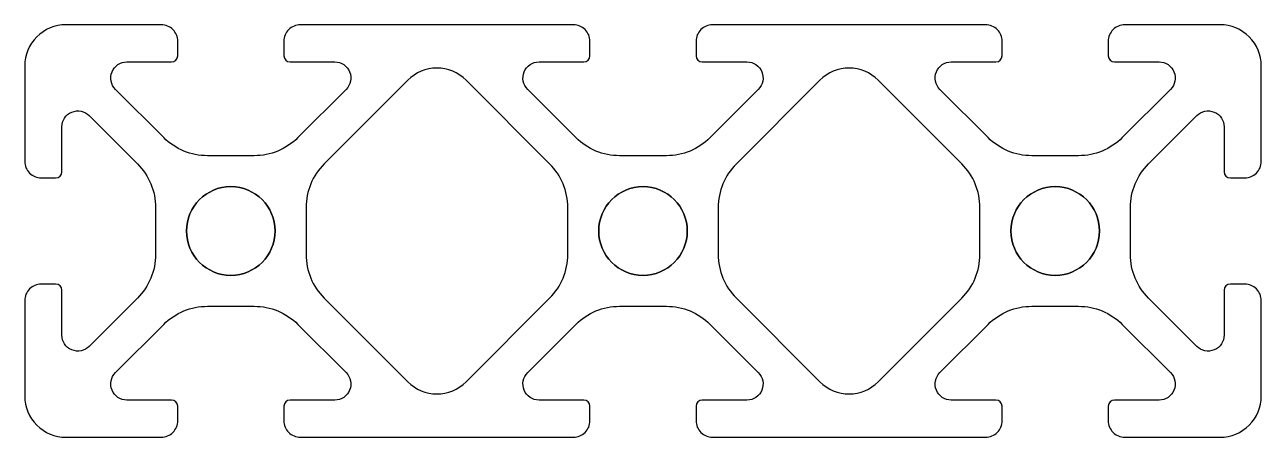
# Model space of a CAD drawing. Header units: millimetres. Extents: x -10 to 50, y -10 to 10.
import ezdxf

# ---------------------------------------------------------------- set-up
doc = ezdxf.new("R2010")
doc.units = ezdxf.units.MM
doc.layers.get('0').update_dxf_attribs({"linetype": 'CONTINUOUS'})

msp = doc.modelspace()

# ---------------------------------------------------------------- linework, layer by layer
for points in [[(50, 8, 0.414214), (48, 10), (43.375, 10, 0.414214), (42.575, 9.2), (42.575, 8.5, 0.414213), (42.875, 8.2), (45.044, 8.2, -0.668179), (45.596, 6.868), (43.256, 4.529, -0.198912), (41.135, 3.65), (38.865, 3.65, -0.198912), (36.744, 4.529), (34.404, 6.868, -0.668179), (34.956, 8.2), (37.125, 8.2, 0.414213), (37.425, 8.5), (37.425, 9.2, 0.414214), (36.625, 10), (23.375, 10, 0.414214), (22.575, 9.2), (22.575, 8.5, 0.414213), (22.875, 8.2), (25.044, 8.2, -0.668179), (25.596, 6.868), (23.256, 4.529, -0.198912), (21.135, 3.65), (18.865, 3.65, -0.198912), (16.744, 4.529), (14.404, 6.868, -0.668179), (14.956, 8.2), (17.125, 8.2, 0.414213), (17.425, 8.5), (17.425, 9.2, 0.414214), (16.625, 10), (3.375, 10, 0.414214), (2.575, 9.2), (2.575, 8.5, 0.414213), (2.875, 8.2), (5.044, 8.2, -0.668179), (5.596, 6.868), (3.256, 4.529, -0.198912), (1.135, 3.65), (-1.135, 3.65, -0.198912), (-3.256, 4.529), (-5.596, 6.868, -0.668179), (-5.044, 8.2), (-2.875, 8.2, 0.414213), (-2.575, 8.5), (-2.575, 9.2, 0.414214), (-3.375, 10), (-8, 10, 0.414214), (-10, 8), (-10, 3.375, 0.414214), (-9.2, 2.575), (-8.5, 2.575, 0.414213), (-8.2, 2.875), (-8.2, 5.044, -0.668179), (-6.868, 5.596), (-4.529, 3.256, -0.198912), (-3.65, 1.135), (-3.65, -1.135, -0.198912), (-4.529, -3.256), (-6.868, -5.596, -0.668179), (-8.2, -5.044), (-8.2, -2.875, 0.414213), (-8.5, -2.575), (-9.2, -2.575, 0.414214), (-10, -3.375), (-10, -8, 0.414214), (-8, -10), (-3.375, -10, 0.414214), (-2.575, -9.2), (-2.575, -8.5, 0.414213), (-2.875, -8.2), (-5.044, -8.2, -0.668179), (-5.596, -6.868), (-3.256, -4.529, -0.198912), (-1.135, -3.65), (1.135, -3.65, -0.198912), (3.256, -4.529), (5.596, -6.868, -0.668179), (5.044, -8.2), (2.875, -8.2, 0.414213), (2.575, -8.5), (2.575, -9.2, 0.414214), (3.375, -10), (16.625, -10, 0.414214), (17.425, -9.2), (17.425, -8.5, 0.414213), (17.125, -8.2), (14.956, -8.2, -0.668179), (14.404, -6.868), (16.744, -4.529, -0.198912), (18.865, -3.65), (21.135, -3.65, -0.198912), (23.256, -4.529), (25.596, -6.868, -0.668179), (25.044, -8.2), (22.875, -8.2, 0.414213), (22.575, -8.5), (22.575, -9.2, 0.414214), (23.375, -10), (36.625, -10, 0.414214), (37.425, -9.2), (37.425, -8.5, 0.414213), (37.125, -8.2), (34.956, -8.2, -0.668179), (34.404, -6.868), (36.744, -4.529, -0.198912), (38.865, -3.65), (41.135, -3.65, -0.198912), (43.256, -4.529), (45.596, -6.868, -0.668179), (45.044, -8.2), (42.875, -8.2, 0.414213), (42.575, -8.5), (42.575, -9.2, 0.414214), (43.375, -10), (48, -10, 0.414214), (50, -8), (50, -3.375, 0.414214), (49.2, -2.575), (48.5, -2.575, 0.414213), (48.2, -2.875), (48.2, -5.044, -0.668179), (46.868, -5.596), (44.529, -3.256, -0.198912), (43.65, -1.135), (43.65, 1.135, -0.198912), (44.529, 3.256), (46.868, 5.596, -0.668179), (48.2, 5.044), (48.2, 2.875, 0.414213), (48.5, 2.575), (49.2, 2.575, 0.414214), (50, 3.375)], [(50, 8, 0.414214), (48, 10), (43.375, 10, 0.414214), (42.575, 9.2), (42.575, 8.5, 0.414213), (42.875, 8.2), (45.044, 8.2, -0.668179), (45.596, 6.868), (43.256, 4.529, -0.198912), (41.135, 3.65), (38.865, 3.65, -0.198912), (36.744, 4.529), (34.404, 6.868, -0.668179), (34.956, 8.2), (37.125, 8.2, 0.414213), (37.425, 8.5), (37.425, 9.2, 0.414214), (36.625, 10), (23.375, 10, 0.414214), (22.575, 9.2), (22.575, 8.5, 0.414213), (22.875, 8.2), (25.044, 8.2, -0.668179), (25.596, 6.868), (23.256, 4.529, -0.198912), (21.135, 3.65), (18.865, 3.65, -0.198912), (16.744, 4.529), (14.404, 6.868, -0.668179), (14.956, 8.2), (17.125, 8.2, 0.414213), (17.425, 8.5), (17.425, 9.2, 0.414214), (16.625, 10), (3.375, 10, 0.414214), (2.575, 9.2), (2.575, 8.5, 0.414213), (2.875, 8.2), (5.044, 8.2, -0.668179), (5.596, 6.868), (3.256, 4.529, -0.198912), (1.135, 3.65), (-1.135, 3.65, -0.198912), (-3.256, 4.529), (-5.596, 6.868, -0.668179), (-5.044, 8.2), (-2.875, 8.2, 0.414213), (-2.575, 8.5), (-2.575, 9.2, 0.414214), (-3.375, 10), (-8, 10, 0.414214), (-10, 8), (-10, 3.375, 0.414214), (-9.2, 2.575), (-8.5, 2.575, 0.414213), (-8.2, 2.875), (-8.2, 5.044, -0.668179), (-6.868, 5.596), (-4.529, 3.256, -0.198912), (-3.65, 1.135), (-3.65, -1.135, -0.198912), (-4.529, -3.256), (-6.868, -5.596, -0.668179), (-8.2, -5.044), (-8.2, -2.875, 0.414213), (-8.5, -2.575), (-9.2, -2.575, 0.414214), (-10, -3.375), (-10, -8, 0.414214), (-8, -10), (-3.375, -10, 0.414214), (-2.575, -9.2), (-2.575, -8.5, 0.414213), (-2.875, -8.2), (-5.044, -8.2, -0.668179), (-5.596, -6.868), (-3.256, -4.529, -0.198912), (-1.135, -3.65), (1.135, -3.65, -0.198912), (3.256, -4.529), (5.596, -6.868, -0.668179), (5.044, -8.2), (2.875, -8.2, 0.414213), (2.575, -8.5), (2.575, -9.2, 0.414214), (3.375, -10), (16.625, -10, 0.414214), (17.425, -9.2), (17.425, -8.5, 0.414213), (17.125, -8.2), (14.956, -8.2, -0.668179), (14.404, -6.868), (16.744, -4.529, -0.198912), (18.865, -3.65), (21.135, -3.65, -0.198912), (23.256, -4.529), (25.596, -6.868, -0.668179), (25.044, -8.2), (22.875, -8.2, 0.414213), (22.575, -8.5), (22.575, -9.2, 0.414214), (23.375, -10), (36.625, -10, 0.414214), (37.425, -9.2), (37.425, -8.5, 0.414213), (37.125, -8.2), (34.956, -8.2, -0.668179), (34.404, -6.868), (36.744, -4.529, -0.198912), (38.865, -3.65), (41.135, -3.65, -0.198912), (43.256, -4.529), (45.596, -6.868, -0.668179), (45.044, -8.2), (42.875, -8.2, 0.414213), (42.575, -8.5), (42.575, -9.2, 0.414214), (43.375, -10), (48, -10, 0.414214), (50, -8), (50, -3.375, 0.414214), (49.2, -2.575), (48.5, -2.575, 0.414213), (48.2, -2.875), (48.2, -5.044, -0.668179), (46.868, -5.596), (44.529, -3.256, -0.198912), (43.65, -1.135), (43.65, 1.135, -0.198912), (44.529, 3.256), (46.868, 5.596, -0.668179), (48.2, 5.044), (48.2, 2.875, 0.414213), (48.5, 2.575), (49.2, 2.575, 0.414214), (50, 3.375)], [(3.65, -1.135, 0.198912), (4.529, -3.256), (8.586, -7.313, 0.414214), (11.414, -7.313), (15.471, -3.256, 0.198912), (16.35, -1.135), (16.35, 1.135, 0.198912), (15.471, 3.256), (11.414, 7.313, 0.414214), (8.586, 7.313), (4.529, 3.256, 0.198912), (3.65, 1.135)], [(3.65, -1.135, 0.198912), (4.529, -3.256), (8.586, -7.313, 0.414214), (11.414, -7.313), (15.471, -3.256, 0.198912), (16.35, -1.135), (16.35, 1.135, 0.198912), (15.471, 3.256), (11.414, 7.313, 0.414214), (8.586, 7.313), (4.529, 3.256, 0.198912), (3.65, 1.135)], [(23.65, -1.135, 0.198912), (24.529, -3.256), (28.586, -7.313, 0.414214), (31.414, -7.313), (35.471, -3.256, 0.198912), (36.35, -1.135), (36.35, 1.135, 0.198912), (35.471, 3.256), (31.414, 7.313, 0.414214), (28.586, 7.313), (24.529, 3.256, 0.198912), (23.65, 1.135)], [(23.65, -1.135, 0.198912), (24.529, -3.256), (28.586, -7.313, 0.414214), (31.414, -7.313), (35.471, -3.256, 0.198912), (36.35, -1.135), (36.35, 1.135, 0.198912), (35.471, 3.256), (31.414, 7.313, 0.414214), (28.586, 7.313), (24.529, 3.256, 0.198912), (23.65, 1.135)]]:
    msp.add_lwpolyline(points, format="xyb", close=True)
at = {"extrusion": (0, 0, -1)}
for centre in [(0, 0), (-20, 0), (-40, 0)]:
    msp.add_circle(centre, 2.15, dxfattribs=at)
for centre in [(0, 0), (20, 0), (40, 0)]:
    msp.add_circle(centre, 2.15)

doc.saveas('drawing.dxf')
